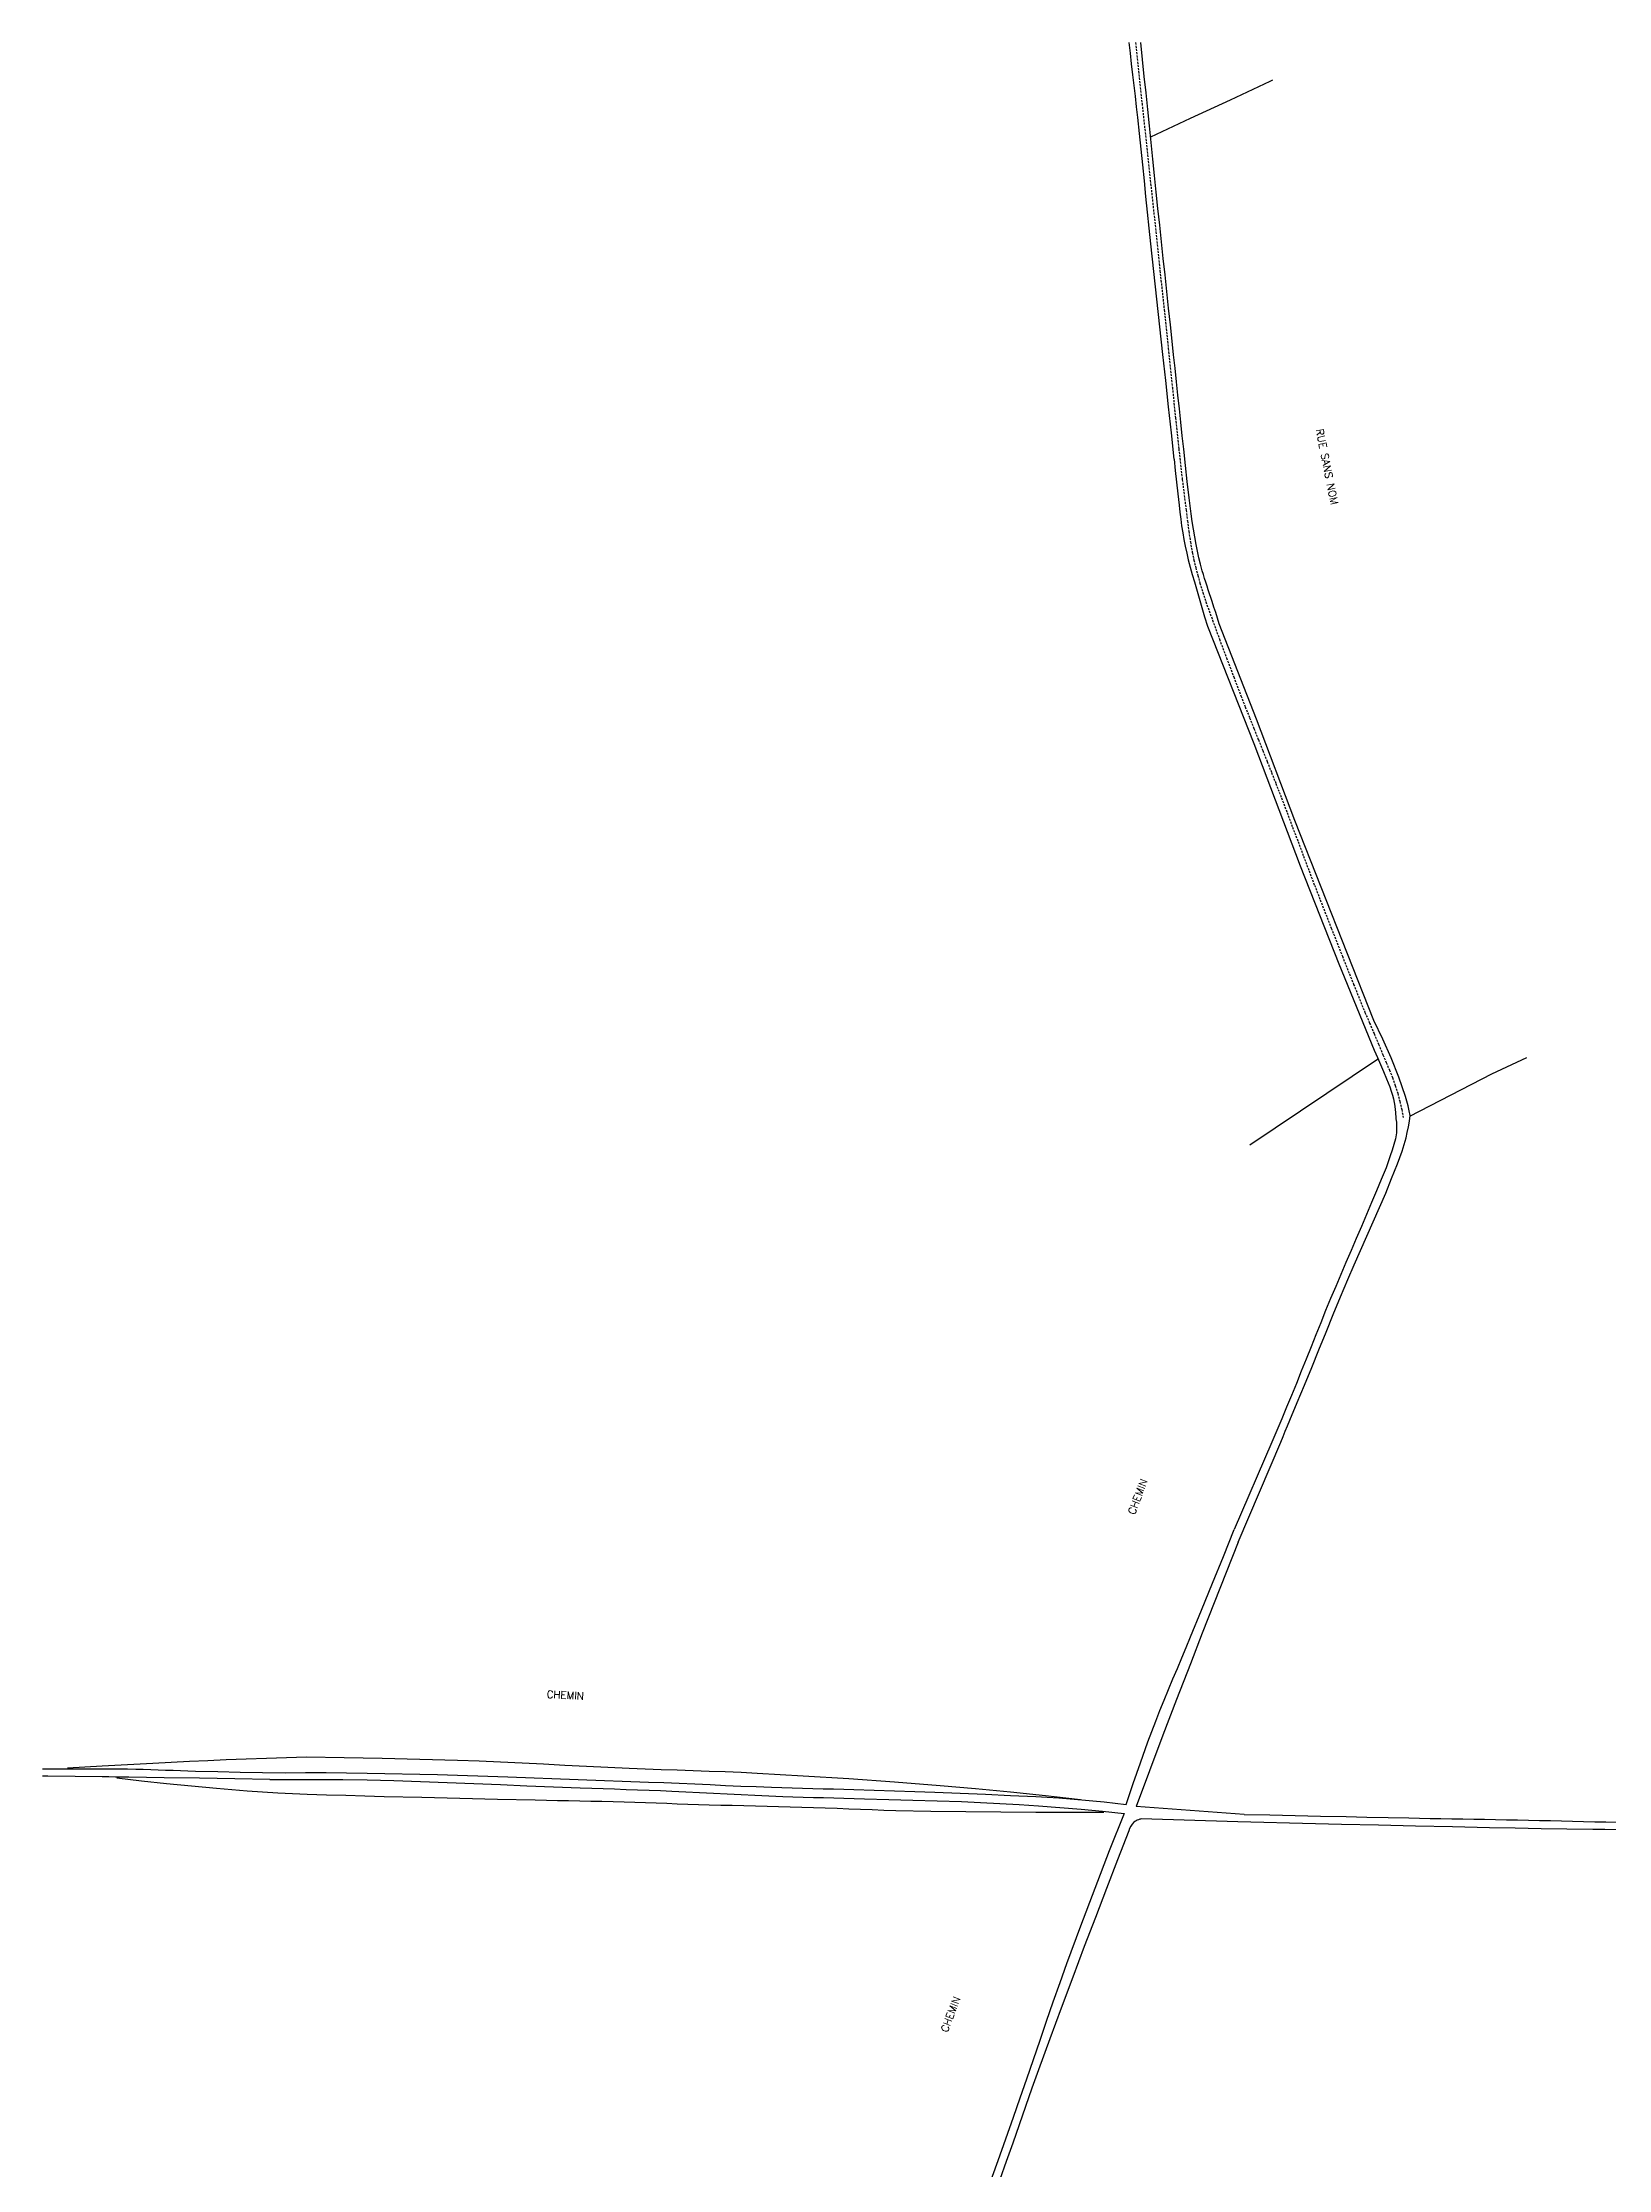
# Model space of a CAD drawing. Header units: millimetres. Extents: x 167000 to 168000, y 139000 to 140000.
# Drawn here: x 167000 to 167368, y 139500 to 140000 of the extents above; entities that cross this region are included whole.
import ezdxf

# ---------------------------------------------------------------- set-up
doc = ezdxf.new("R2010")
doc.units = ezdxf.units.MM
doc.linetypes.add('DASHED', pattern=[0.75, 0.5, -0.25])
for name, color, linetype in [('W0001', 6, 'DASHED'), ('W0008', 7, 'CONTINUOUS'), ('W0071', 7, 'CONTINUOUS'), ('W0211', 2, 'CONTINUOUS'), ('W0330', 7, 'CONTINUOUS'), ('W0989', 7, 'CONTINUOUS')]:
    doc.layers.add(name, color=color, linetype=linetype)
doc.styles.get("Standard").update_dxf_attribs({"font": 'romans.shx', "width": 0.85})

msp = doc.modelspace()

# ---------------------------------------------------------------- linework, layer by layer
at = {"layer": 'W0001'}
msp.add_lwpolyline([(167256.85, 140000), (167257.1, 139997.73), (167257.74, 139991.7), (167258.39, 139985.67), (167259.04, 139979.63), (167259.69, 139973.6), (167260.34, 139967.57), (167260.99, 139961.53), (167261.64, 139955.5), (167262.61, 139946.36), (167263.59, 139937.22), (167264.56, 139928.08), (167265.53, 139918.94), (167266.25, 139911.71), (167267.02, 139904.49), (167267.85, 139897.27), (167268.75, 139890.06), (167269.06, 139887.58), (167269.38, 139885.11), (167269.75, 139882.63), (167270.19, 139880.17), (167270.58, 139878.34), (167271.02, 139876.52), (167271.5, 139874.71), (167272.01, 139872.92), (167272.68, 139870.73), (167273.4, 139868.55), (167274.16, 139866.39), (167274.96, 139864.25), (167274.96, 139864.22), (167276.59, 139859.76), (167278.25, 139855.32), (167279.93, 139850.88), (167281.63, 139846.44), (167282.64, 139843.86), (167283.66, 139841.28), (167284.69, 139838.71), (167285.73, 139836.14), (167286.77, 139833.57), (167287.8, 139831), (167288.83, 139828.42), (167289.84, 139825.84), (167291.16, 139822.43), (167292.47, 139819), (167293.76, 139815.58), (167295.05, 139812.15), (167296.34, 139808.73), (167297.64, 139805.3), (167298.94, 139801.88), (167300.26, 139798.47), (167302.86, 139791.83), (167305.47, 139785.21), (167308.12, 139778.6), (167310.78, 139771.99), (167311.86, 139769.51), (167312.93, 139767.01), (167313.98, 139764.51), (167315.02, 139762.01), (167315.77, 139760.23), (167316.53, 139758.46), (167317.25, 139756.67), (167317.89, 139754.85), (167318.47, 139752.98), (167318.97, 139751.1), (167319.42, 139749.19), (167319.79, 139747.28)], dxfattribs=at)
at = {"layer": 'W0008'}
for points in [[(167255.29, 140000), (167255.57, 139997.48), (167255.86, 139994.96), (167256.16, 139992.44), (167256.45, 139989.92), (167256.74, 139987.4), (167257.02, 139984.88), (167257.3, 139982.36), (167257.7, 139978.65), (167258.09, 139974.94), (167258.48, 139971.23), (167258.86, 139967.52), (167259.24, 139963.81), (167259.62, 139960.09), (167260.01, 139956.38), (167260.4, 139952.67), (167261.09, 139946.17), (167261.79, 139939.67), (167262.49, 139933.17), (167263.2, 139926.66), (167263.87, 139920.52), (167264.54, 139914.38), (167265.22, 139908.23), (167265.9, 139902.09)], [(167276.54, 139863.32), (167276.12, 139864.65), (167275.7, 139865.98), (167275.28, 139867.3), (167274.86, 139868.63), (167274.57, 139869.53), (167274.27, 139870.42), (167273.97, 139871.32), (167273.67, 139872.21), (167273.37, 139873.11), (167273.08, 139874), (167272.81, 139874.91), (167272.55, 139875.81), (167272.14, 139877.35), (167271.77, 139878.89), (167271.43, 139880.44), (167271.11, 139882), (167270.78, 139883.79), (167270.48, 139885.6), (167270.2, 139887.4), (167269.94, 139889.21), (167269.45, 139893), (167269.01, 139896.8), (167268.6, 139900.6), (167268.19, 139904.4), (167267.84, 139907.57), (167267.5, 139910.74), (167267.16, 139913.91), (167266.83, 139917.08), (167266.49, 139920.25), (167266.16, 139923.42), (167265.82, 139926.59), (167265.49, 139929.76), (167265.07, 139933.66), (167264.64, 139937.56), (167264.22, 139941.46), (167263.8, 139945.37), (167263.38, 139949.27), (167262.96, 139953.17), (167262.54, 139957.07), (167262.12, 139960.98), (167261.72, 139964.86), (167261.32, 139968.74), (167260.92, 139972.62), (167260.53, 139976.5), (167260.13, 139980.38), (167259.74, 139984.27), (167259.34, 139988.15), (167258.93, 139992.03), (167258.09, 140000)], [(167265.92, 139902.09), (167266.19, 139899.37), (167266.48, 139896.66), (167266.78, 139893.94), (167267.09, 139891.23), (167267.28, 139889.61), (167267.48, 139887.99), (167267.69, 139886.37), (167267.95, 139884.75), (167268.23, 139883.16), (167268.55, 139881.57), (167268.89, 139879.99), (167269.26, 139878.42), (167269.71, 139876.69), (167270.2, 139874.98), (167270.71, 139873.26), (167271.21, 139871.55), (167271.84, 139869.36), (167272.47, 139867.18), (167273.11, 139864.99), (167273.75, 139862.81)], [(167273.75, 139862.81), (167284.65, 139835.23), (167295.57, 139806.46), (167304.63, 139783.44), (167312.93, 139763.1)], [(167312.88, 139770.09), (167294.34, 139817.12), (167285.28, 139840.96), (167276.54, 139863.32)], [(167321.38, 139747.78), (167321.18, 139748.9), (167320.93, 139750.01), (167320.64, 139751.11), (167320.31, 139752.2), (167318.72, 139756.78), (167316.95, 139761.29), (167315, 139765.73), (167312.88, 139770.09)], [(167312.93, 139763.1), (167313.7, 139761.44), (167314.44, 139759.77), (167315.15, 139758.09), (167315.85, 139756.4), (167316.23, 139755.44), (167316.62, 139754.48), (167316.97, 139753.5), (167317.28, 139752.51), (167317.48, 139751.67), (167317.64, 139750.82), (167317.77, 139749.97), (167317.89, 139749.11), (167317.94, 139748.58), (167317.99, 139748.05), (167318.02, 139747.51), (167318.03, 139746.98)]]:
    msp.add_lwpolyline(points, dxfattribs=at)
at = {"layer": 'W0071'}
for points in [[(167318.03, 139746.98), (167318.16, 139746.17), (167318.23, 139745.36), (167318.23, 139744.54), (167318.18, 139743.72), (167317.95, 139742.32), (167317.59, 139740.95), (167317.17, 139739.6), (167316.72, 139738.26), (167315.73, 139735.49), (167314.63, 139732.76), (167313.49, 139730.05), (167312.35, 139727.34), (167311.17, 139724.5), (167309.97, 139721.67), (167308.75, 139718.85), (167307.54, 139716.03), (167306.32, 139713.21), (167305.1, 139710.39), (167303.9, 139707.57), (167302.71, 139704.73), (167301.54, 139701.89), (167300.39, 139699.05), (167299.25, 139696.2), (167298.11, 139693.35), (167296.97, 139690.49), (167295.83, 139687.64), (167294.68, 139684.8), (167293.51, 139681.96), (167292.37, 139679.22), (167291.22, 139676.48), (167290.07, 139673.74), (167288.92, 139671)], [(167291, 139671), (167291.54, 139672.28), (167292.07, 139673.57), (167292.61, 139674.85), (167293.15, 139676.13), (167294.86, 139680.27), (167296.57, 139684.41), (167298.27, 139688.55), (167299.96, 139692.69), (167301.65, 139696.84), (167303.35, 139700.98), (167305.06, 139705.12), (167306.79, 139709.25), (167308.24, 139712.64), (167309.72, 139716.02), (167311.21, 139719.39), (167312.71, 139722.75), (167314.19, 139726.13), (167315.65, 139729.52), (167317.05, 139732.93), (167318.4, 139736.37), (167318.96, 139737.88), (167319.5, 139739.4), (167320, 139740.93), (167320.43, 139742.49), (167320.74, 139743.79), (167321, 139745.11), (167321.22, 139746.44), (167321.38, 139747.78)], [(167288.92, 139671), (167280.06, 139650.42)], [(167281.01, 139647.44), (167291, 139671)], [(167254.67, 139585.76), (167256.31, 139590.7), (167258.02, 139595.61), (167259.78, 139600.5), (167261.61, 139605.37), (167262.59, 139607.87), (167263.59, 139610.35), (167264.62, 139612.83), (167265.66, 139615.3), (167266.71, 139617.77), (167267.76, 139620.24), (167268.8, 139622.71), (167269.82, 139625.19), (167272.4, 139631.49), (167274.96, 139637.8), (167277.52, 139644.11), (167280.06, 139650.42)], [(167281.01, 139647.44), (167278.16, 139640.31), (167275.33, 139633.18), (167272.53, 139626.04), (167269.75, 139618.88), (167266.52, 139610.5), (167263.31, 139602.11), (167260.14, 139593.71), (167256.99, 139585.3)], [(167000, 139594.17), (167001.73, 139594.17), (167004.18, 139594.19), (167006.64, 139594.2), (167009.09, 139594.21), (167011.55, 139594.21), (167014, 139594.2)], [(167014, 139592.29), (167007.64, 139592.36), (167001.28, 139592.42), (167000, 139592.43)], [(167014, 139594.2), (167015.98, 139594.2), (167017.97, 139594.18), (167019.95, 139594.16), (167021.93, 139594.13), (167023.68, 139594.09), (167025.43, 139594.04), (167027.18, 139593.97), (167028.93, 139593.9), (167030.68, 139593.83), (167032.43, 139593.76), (167034.18, 139593.7), (167035.93, 139593.65), (167041.19, 139593.52), (167046.45, 139593.42), (167051.72, 139593.33), (167056.98, 139593.27)], [(167053.44, 139591.66), (167045.16, 139591.83), (167036.87, 139591.97), (167028.58, 139592.1), (167020.3, 139592.22), (167018.72, 139592.24), (167017.15, 139592.26), (167015.57, 139592.27), (167014, 139592.29)], [(167053.44, 139591.66), (167059.15, 139591.71), (167064.85, 139591.7), (167070.56, 139591.65), (167076.26, 139591.56), (167082.53, 139591.41), (167088.79, 139591.22), (167095.06, 139590.99), (167101.32, 139590.75), (167107.59, 139590.49), (167113.85, 139590.22), (167120.11, 139589.97), (167126.38, 139589.73), (167129.07, 139589.64), (167131.76, 139589.54), (167134.45, 139589.45), (167137.14, 139589.36), (167139.83, 139589.26), (167142.53, 139589.17), (167145.22, 139589.06), (167147.91, 139588.95), (167151.16, 139588.81), (167154.42, 139588.65), (167157.67, 139588.49), (167160.92, 139588.32), (167164.18, 139588.15), (167167.43, 139587.99), (167170.69, 139587.85), (167173.94, 139587.71), (167176.34, 139587.62), (167178.74, 139587.55), (167181.15, 139587.48), (167183.55, 139587.41), (167185.95, 139587.35), (167188.35, 139587.29), (167190.75, 139587.22), (167193.16, 139587.15), (167198.85, 139586.99), (167204.54, 139586.85), (167210.23, 139586.68), (167215.93, 139586.47), (167220.46, 139586.27), (167224.99, 139586.04), (167229.52, 139585.77), (167234.05, 139585.47), (167239.08, 139585.09), (167244.11, 139584.67), (167249.14, 139584.2), (167254.16, 139583.69)], [(167056.98, 139593.27), (167061.8, 139593.3), (167066.62, 139593.3), (167071.44, 139593.26), (167076.26, 139593.19), (167092.81, 139592.81), (167109.35, 139592.29), (167125.89, 139591.69), (167142.43, 139591.07), (167146.04, 139590.93), (167149.65, 139590.78), (167153.27, 139590.62), (167156.88, 139590.46), (167160.49, 139590.3), (167164.11, 139590.14), (167167.72, 139589.99), (167171.34, 139589.86), (167173.75, 139589.77), (167176.17, 139589.7), (167178.6, 139589.63), (167181.02, 139589.56), (167183.44, 139589.5), (167185.86, 139589.44), (167188.28, 139589.37), (167190.7, 139589.29), (167195.45, 139589.15), (167200.21, 139589), (167204.96, 139588.84), (167209.72, 139588.66), (167215.64, 139588.43), (167221.57, 139588.2), (167227.49, 139587.94), (167233.41, 139587.64), (167236.12, 139587.49), (167238.82, 139587.33), (167241.52, 139587.15), (167244.23, 139586.93), (167246.84, 139586.69), (167249.46, 139586.41), (167252.07, 139586.1), (167254.67, 139585.76)], [(167282.41, 139583.46), (167256.99, 139585.3)], [(167254.16, 139583.69), (167250.69, 139574.9), (167247.28, 139566.08), (167243.94, 139557.23), (167240.67, 139548.36), (167239.05, 139543.86), (167237.46, 139539.34), (167235.9, 139534.82), (167234.35, 139530.3), (167232.8, 139525.77), (167231.25, 139521.25), (167229.69, 139516.73), (167228.1, 139512.22), (167224.47, 139502.04), (167220.81, 139491.87), (167217.12, 139481.71), (167213.39, 139471.57)], [(167258.18, 139582.43), (167258.02, 139582.38), (167257.86, 139582.33), (167257.7, 139582.27), (167257.55, 139582.21), (167257.26, 139582.09), (167256.98, 139581.97), (167256.7, 139581.82), (167256.45, 139581.62), (167256.06, 139581.18), (167255.73, 139580.68), (167255.48, 139580.15), (167255.31, 139579.58)], [(167280.88, 139581.71), (167258.18, 139582.43)], [(167369.98, 139579.85), (167367.16, 139579.88), (167364.33, 139579.92), (167358.25, 139580.01), (167352.18, 139580.11), (167346.1, 139580.21), (167340.03, 139580.33), (167331.34, 139580.51), (167322.64, 139580.7), (167313.95, 139580.9), (167305.26, 139581.11), (167299.17, 139581.25), (167293.07, 139581.4), (167286.98, 139581.56), (167280.88, 139581.71)], [(167282.41, 139583.46), (167288.39, 139583.33), (167294.37, 139583.21), (167300.35, 139583.08), (167306.33, 139582.95), (167311.26, 139582.85), (167316.2, 139582.74), (167321.13, 139582.64), (167326.07, 139582.54), (167328.63, 139582.49), (167331.2, 139582.45), (167333.77, 139582.4), (167336.34, 139582.36), (167338.9, 139582.32), (167341.47, 139582.27), (167344.04, 139582.23), (167346.61, 139582.17), (167349.2, 139582.12), (167351.8, 139582.06), (167354.39, 139582), (167356.99, 139581.93), (167359.58, 139581.87), (167362.18, 139581.81), (167364.77, 139581.75), (167367.36, 139581.69), (167370.7, 139581.62)], [(167255.31, 139579.58), (167252.66, 139572.8), (167250.03, 139566.02), (167247.42, 139559.22), (167244.83, 139552.42), (167242.11, 139545.19), (167239.4, 139537.94), (167236.72, 139530.69), (167234.07, 139523.42), (167232.53, 139519.13), (167231.01, 139514.83), (167229.5, 139510.53), (167228, 139506.22), (167226.5, 139501.91), (167225, 139497.61), (167223.49, 139493.31), (167221.97, 139489.01), (167219.11, 139481.02), (167216.24, 139473.03), (167213.35, 139465.05), (167210.45, 139457.08)]]:
    msp.add_lwpolyline(points, dxfattribs=at)
at = {"layer": 'W0211'}
for points in [[(167062.04, 139596.92), (167057.32, 139596.79), (167052.6, 139596.64), (167047.88, 139596.47), (167043.16, 139596.29), (167038.86, 139596.1), (167034.56, 139595.89), (167030.25, 139595.66), (167025.95, 139595.43), (167022.96, 139595.27), (167019.98, 139595.11), (167016.99, 139594.94), (167014, 139594.78)], [(167243.93, 139586.88), (167235.71, 139587.8), (167227.47, 139588.66), (167219.23, 139589.45), (167210.98, 139590.17), (167200.24, 139591.03), (167189.49, 139591.8), (167178.73, 139592.48), (167167.97, 139593.09), (167164.22, 139593.28), (167160.46, 139593.44), (167156.7, 139593.59), (167152.94, 139593.72), (167149.18, 139593.85), (167145.42, 139593.97), (167141.66, 139594.11), (167137.9, 139594.26), (167132.85, 139594.49), (167127.81, 139594.73), (167122.77, 139594.99), (167117.72, 139595.24), (167112.68, 139595.5), (167107.64, 139595.73), (167102.59, 139595.95), (167097.54, 139596.14), (167088.67, 139596.41), (167079.79, 139596.64), (167070.91, 139596.8), (167062.04, 139596.92)], [(167014, 139594.78), (167005.87, 139594.3)], [(167017.43, 139592.04), (167023.29, 139591.38), (167029.15, 139590.76), (167035.01, 139590.17), (167040.88, 139589.63), (167044.48, 139589.31), (167048.08, 139589.02), (167051.69, 139588.75), (167055.3, 139588.52), (167057.02, 139588.43), (167058.74, 139588.35), (167060.46, 139588.29), (167062.19, 139588.25)], [(167062.19, 139588.25), (167066.71, 139588.1), (167071.24, 139587.97), (167075.77, 139587.84), (167080.3, 139587.71), (167089.17, 139587.49), (167098.04, 139587.28), (167106.91, 139587.08), (167115.78, 139586.88), (167118.4, 139586.83), (167121.01, 139586.77), (167123.63, 139586.72), (167126.24, 139586.67), (167128.86, 139586.61), (167131.47, 139586.55), (167134.09, 139586.49), (167136.7, 139586.42), (167139.2, 139586.35), (167141.69, 139586.26), (167144.18, 139586.18), (167146.68, 139586.08), (167149.17, 139585.99), (167151.66, 139585.9), (167154.16, 139585.82), (167156.65, 139585.74), (167159.37, 139585.66), (167162.09, 139585.6), (167164.81, 139585.53), (167167.54, 139585.47), (167170.26, 139585.41), (167172.98, 139585.35), (167175.7, 139585.28), (167178.42, 139585.2), (167181.18, 139585.11), (167183.94, 139585.01), (167186.71, 139584.91), (167189.47, 139584.8), (167192.23, 139584.69), (167194.99, 139584.59), (167197.75, 139584.5), (167200.51, 139584.42), (167208.74, 139584.25), (167216.97, 139584.13), (167225.2, 139584.04), (167233.44, 139583.99), (167237.43, 139583.97), (167241.42, 139583.98), (167245.42, 139584), (167249.41, 139584.03)]]:
    msp.add_lwpolyline(points, dxfattribs=at)
at = {"layer": 'W0330'}
for points in [[(167289.04, 139991.12), (167288.44, 139990.84), (167279.08, 139986.49), (167269.72, 139982.12), (167260.36, 139977.74)], [(167313.71, 139760.94), (167283.76, 139740.82)], [(167321.35, 139747.6), (167340.59, 139757.56), (167348.79, 139761.42)]]:
    msp.add_lwpolyline(points, dxfattribs=at)

# ---------------------------------------------------------------- texts
at = {"layer": 'W0989'}
for s, rotation, p in [('RUE SANS NOM', 281.3163, (167299.23, 139909)), ('CHEMIN', 69.3706, (167256.66, 139653.79)), ('CHEMIN', 357.1991, (167118.47, 139610.85)), ('CHEMIN', 69.3706, (167212.68, 139532.1))]:
    msp.add_text(s, height=1.75, rotation=rotation, dxfattribs=at).set_placement(p)

doc.saveas('drawing.dxf')
